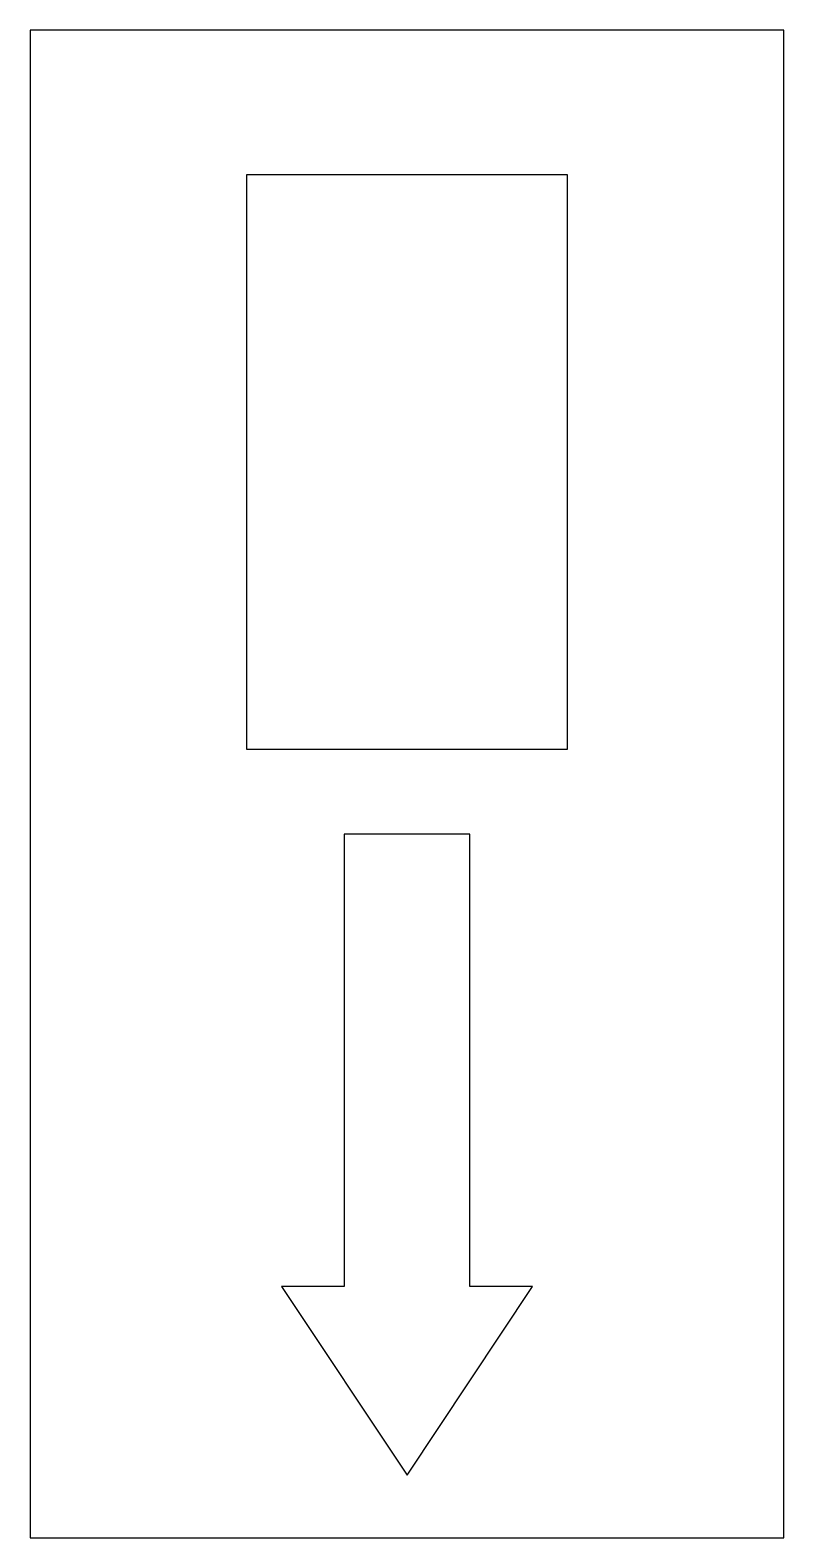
# Model space of a CAD drawing. Extents: x 27 to 33, y 94 to 106.
import ezdxf

# ---------------------------------------------------------------- set-up
doc = ezdxf.new("R2010")
doc.units = 0
doc.layers.add('VEILIG', color=7, linetype='CONTINUOUS')

msp = doc.modelspace()

# ---------------------------------------------------------------- linework, layer by layer
at = {"layer": 'VEILIG', "color": 0}
for p, q in [((33, 106), (27, 106)), ((27, 106), (27, 94)), ((33, 94), (33, 106)), ((27, 94), (33, 94))]:
    msp.add_line(p, q, dxfattribs=at)
for points in [[(31.275, 100.275), (28.725, 100.275), (28.725, 104.85), (31.275, 104.85)], [(29.5, 96), (29, 96), (30, 94.5), (31, 96), (30.5, 96), (30.5, 99.6), (29.5, 99.6)]]:
    msp.add_lwpolyline(points, close=True, dxfattribs=at)

doc.saveas('drawing.dxf')
